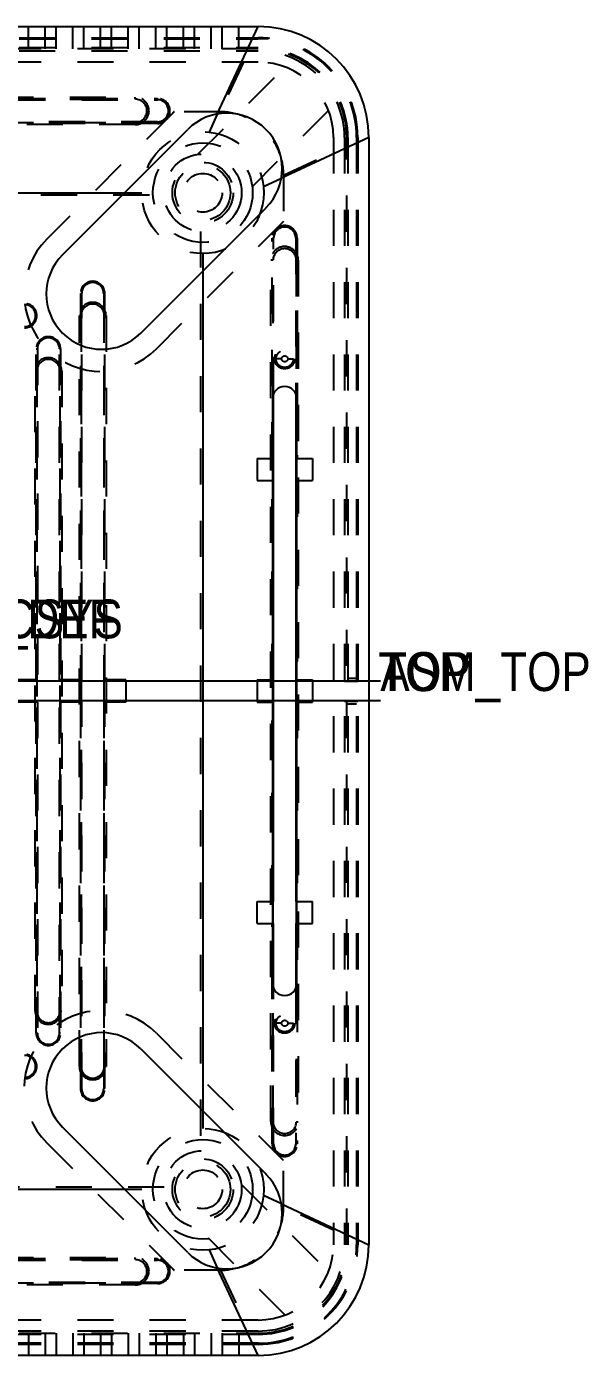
# Model space of a CAD drawing. Header units: millimetres. Extents: x 0 to 594, y 0 to 420.
# Drawn here: x 191.4 to 242.1, y 102 to 222 of the extents above; entities that cross this region are included whole.
import ezdxf

# ---------------------------------------------------------------- set-up
doc = ezdxf.new("R2010")
doc.units = ezdxf.units.MM
doc.header["$LTSCALE"] = 32.67
doc.linetypes.add('HIDDEN', pattern=[0.2, 0.1, -0.1])
doc.layers.get('0').update_dxf_attribs({"linetype": 'CONTINUOUS'})
for name, color, linetype in [('01___PRT_ALL_DTM_PLN', 7, 'CONTINUOUS'), ('01__ASM_ALL_DTM_PLN', 7, 'CONTINUOUS'), ('05___PRT_ALL_DTM_CSYS', 7, 'CONTINUOUS'), ('05__ASM_ALL_DTM_CSYS', 7, 'CONTINUOUS'), ('DEFAULT_2', 8, 'HIDDEN')]:
    doc.layers.add(name, color=color, linetype=linetype)
doc.styles.get("Standard").update_dxf_attribs({"font": 'txt', "width": 0.85})

msp = doc.modelspace()

# ---------------------------------------------------------------- linework, layer by layer
at = {"color": 7, "linetype": 'Continuous'}
for p, q in [((112.28, 221.95), (212.28, 221.95)), ((208.59, 214.05), (212.28, 221.95)), ((194.6, 201.35), (205.92, 212.66)), ((222.28, 211.95), (214.38, 208.27)), ((222.28, 211.95), (222.28, 111.95)), ((124.35, 206.95), (200.21, 206.95)), ((201.68, 194.28), (212.99, 205.59)), ((207.28, 199.88), (207.28, 124.02)), ((213.63, 182.95), (213.63, 188.63)), ((213.68, 182.95), (213.68, 188.79)), ((215.68, 188.79), (215.68, 182.95)), ((215.73, 188.63), (215.73, 182.95)), ((213.58, 188.35), (213.58, 135.55)), ((215.78, 135.55), (215.78, 188.35)), ((213.58, 182.95), (213.68, 182.95)), ((215.68, 182.95), (215.78, 182.95)), ((213.58, 180.95), (213.68, 180.95)), ((213.63, 162.95), (213.63, 180.95)), ((213.68, 162.95), (213.68, 180.95)), ((215.68, 180.95), (215.78, 180.95)), ((215.68, 180.95), (215.68, 162.95)), ((215.73, 180.95), (215.73, 162.95)), ((213.58, 162.95), (213.68, 162.95)), ((215.68, 162.95), (215.78, 162.95)), ((213.58, 160.95), (213.68, 160.95)), ((213.63, 142.95), (213.63, 160.95)), ((213.68, 142.95), (213.68, 160.95)), ((215.68, 160.95), (215.78, 160.95)), ((215.68, 160.95), (215.68, 142.95)), ((215.73, 160.95), (215.73, 142.95)), ((213.58, 142.95), (213.68, 142.95)), ((215.68, 142.95), (215.78, 142.95)), ((213.58, 140.95), (213.68, 140.95)), ((213.63, 135.28), (213.63, 140.95)), ((213.68, 135.12), (213.68, 140.95)), ((215.68, 140.95), (215.78, 140.95)), ((215.68, 140.95), (215.68, 135.12)), ((215.73, 140.95), (215.73, 135.28)), ((201.68, 129.63), (212.99, 118.32)), ((205.92, 111.25), (194.6, 122.56)), ((200.21, 116.95), (124.35, 116.95)), ((214.38, 115.64), (222.28, 111.95)), ((212.28, 101.95), (208.59, 109.86)), ((212.28, 101.95), (112.28, 101.95))]:
    msp.add_line(p, q, dxfattribs=at)
for centre, radius, start, end in [((212.28, 211.95), 10, 0, 90), ((209.45, 209.13), 5, 315, 135), ((198.14, 197.81), 5, 135, 315), ((214.68, 188.35), 1.1, 0, 180), ((214.68, 135.55), 1.1, 180, 360), ((198.14, 126.1), 5, 45, 225), ((209.45, 114.78), 5, 225, 45), ((212.28, 111.95), 10, 270, 360)]:
    msp.add_arc(centre, radius, start, end, dxfattribs=at)
at = {"layer": '01___PRT_ALL_DTM_PLN', "color": 7, "linetype": 'Continuous'}
msp.add_line((223.31, 162.84), (101.25, 162.84), dxfattribs=at)
at = {"layer": '01___PRT_ALL_DTM_PLN', "color": 9, "linetype": 'Continuous'}
msp.add_line((223.31, 161.06), (101.25, 161.06), dxfattribs=at)
at = {"layer": '01__ASM_ALL_DTM_PLN', "color": 7, "linetype": 'Continuous'}
msp.add_line((223.32, 162.84), (101.25, 162.84), dxfattribs=at)
at = {"layer": '01__ASM_ALL_DTM_PLN', "color": 9, "linetype": 'Continuous'}
msp.add_line((223.32, 161.06), (101.25, 161.06), dxfattribs=at)
at = {"layer": 'DEFAULT_2', "color": 8, "linetype": 'HIDDEN'}
for p, q in [((112.28, 220.95), (212.28, 220.95)), ((112.28, 220.85), (212.28, 220.85)), ((191.53, 219.95), (191.53, 221.95)), ((193.03, 219.95), (193.03, 221.95)), ((194.03, 219.95), (194.03, 221.95)), ((195.53, 219.95), (195.53, 221.95)), ((196.53, 219.95), (196.53, 221.95)), ((198.03, 219.95), (198.03, 221.95)), ((199.03, 219.95), (199.03, 221.95)), ((200.53, 219.95), (200.53, 221.95)), ((201.53, 219.95), (201.53, 221.95)), ((203.03, 219.95), (203.03, 221.95)), ((204.03, 219.95), (204.03, 221.95)), ((205.53, 219.95), (205.53, 221.95)), ((206.53, 219.95), (206.53, 221.95)), ((208.03, 219.95), (208.03, 221.95)), ((209.03, 219.95), (209.03, 221.95)), ((210.53, 219.95), (210.53, 221.95)), ((112.28, 220.05), (212.28, 220.05)), ((212.28, 219.95), (112.28, 219.95)), ((112.28, 219.75), (212.28, 219.75)), ((212.28, 218.75), (112.28, 218.75)), ((210.97, 218.75), (208.87, 214.26)), ((206.83, 210.42), (214.71, 218.31)), ((123.38, 215.58), (201.18, 215.58)), ((123.38, 215.41), (201.18, 215.41)), ((183.28, 215.47), (203.18, 215.47)), ((183.28, 215.35), (203.18, 215.35)), ((201.18, 215.41), (201.18, 215.58)), ((203.18, 215.47), (203.18, 215.35)), ((204.5, 214.08), (193.19, 202.76)), ((208.87, 214.26), (204.69, 214.26)), ((208.59, 214.05), (207.84, 212.43)), ((218.63, 214.38), (210.75, 206.5)), ((123.38, 213.3), (201.18, 213.3)), ((201.18, 213.1), (123.38, 213.1)), ((203.18, 213.35), (183.28, 213.35)), ((203.18, 213.21), (183.28, 213.21)), ((201.18, 213.1), (201.18, 213.3)), ((203.18, 213.35), (203.18, 213.21)), ((219.08, 211.95), (219.08, 111.95)), ((220.08, 211.95), (220.08, 111.95)), ((220.28, 111.95), (220.28, 211.95)), ((220.38, 211.95), (220.38, 111.95)), ((221.18, 211.95), (221.18, 111.95)), ((221.28, 211.95), (221.28, 111.95)), ((214.58, 208.54), (219.08, 210.64)), ((212.75, 207.51), (214.38, 208.27)), ((214.58, 208.54), (214.58, 204.36)), ((120.78, 206.76), (203.79, 206.76)), ((200.21, 206.95), (201.78, 206.95)), ((203.09, 192.86), (214.4, 204.18)), ((207.08, 203.46), (207.08, 120.45)), ((213.54, 202.85), (213.68, 202.85)), ((213.54, 182.95), (213.54, 202.85)), ((213.68, 188.79), (213.68, 202.85)), ((215.68, 202.85), (215.8, 202.85)), ((215.68, 202.85), (215.68, 188.79)), ((215.8, 202.85), (215.8, 182.95)), ((207.28, 201.45), (207.28, 199.88)), ((213.63, 200.85), (213.43, 200.85)), ((213.43, 123.05), (213.43, 200.85)), ((213.63, 188.63), (213.63, 200.85)), ((215.91, 200.85), (215.73, 200.85)), ((215.73, 200.85), (215.73, 188.63)), ((215.91, 200.85), (215.91, 123.05)), ((196.23, 197.85), (196.23, 162.95)), ((196.23, 197.85), (196.34, 197.85)), ((196.34, 162.95), (196.34, 197.85)), ((198.33, 197.85), (198.33, 162.95)), ((198.33, 197.85), (198.43, 197.85)), ((198.43, 162.95), (198.43, 197.85)), ((196.13, 128.05), (196.13, 195.85)), ((196.28, 195.85), (196.13, 195.85)), ((196.28, 195.85), (196.28, 128.05)), ((198.54, 195.85), (198.38, 195.85)), ((198.38, 128.05), (198.38, 195.85)), ((198.54, 195.85), (198.54, 128.05)), ((192.23, 162.95), (192.23, 192.85)), ((192.23, 192.85), (192.34, 192.85)), ((192.34, 192.85), (192.34, 162.95)), ((194.33, 162.95), (194.33, 192.85)), ((194.33, 192.85), (194.43, 192.85)), ((194.43, 192.85), (194.43, 162.95)), ((192.28, 190.85), (192.13, 190.85)), ((192.13, 133.05), (192.13, 190.85)), ((192.28, 190.85), (192.28, 133.05)), ((194.54, 190.85), (194.38, 190.85)), ((194.38, 133.05), (194.38, 190.85)), ((194.54, 190.85), (194.54, 133.05)), ((214.41, 191.95), (213.91, 191.95)), ((214.96, 191.95), (215.46, 191.95)), ((212.18, 182.95), (213.58, 182.95)), ((212.18, 182.95), (212.18, 180.95)), ((213.63, 182.95), (213.63, 180.95)), ((215.73, 180.95), (215.73, 182.95)), ((215.78, 182.95), (217.18, 182.95)), ((217.18, 182.95), (217.18, 180.95)), ((212.18, 180.95), (213.58, 180.95)), ((213.54, 162.95), (213.54, 180.95)), ((215.78, 180.95), (217.18, 180.95)), ((215.8, 180.95), (215.8, 162.95)), ((192.34, 162.95), (190.33, 162.95)), ((196.34, 162.95), (194.33, 162.95)), ((200.33, 162.95), (198.33, 162.95)), ((200.33, 162.95), (200.33, 160.95)), ((212.18, 162.95), (213.58, 162.95)), ((212.18, 162.95), (212.18, 160.95)), ((213.63, 162.95), (213.63, 160.95)), ((215.73, 160.95), (215.73, 162.95)), ((215.78, 162.95), (217.18, 162.95)), ((217.18, 162.95), (217.18, 160.95)), ((220.08, 162.85), (221.28, 162.85)), ((220.38, 163.1), (221.18, 163.1)), ((192.34, 160.95), (190.33, 160.95)), ((192.23, 131.05), (192.23, 160.95)), ((192.34, 160.95), (192.34, 131.05)), ((196.34, 160.95), (194.33, 160.95)), ((194.33, 131.05), (194.33, 160.95)), ((194.43, 160.95), (194.43, 131.05)), ((196.23, 160.95), (196.23, 126.05)), ((196.34, 126.05), (196.34, 160.95)), ((200.33, 160.95), (198.33, 160.95)), ((198.33, 160.95), (198.33, 126.05)), ((198.43, 126.05), (198.43, 160.95)), ((212.18, 160.95), (213.58, 160.95)), ((213.54, 142.95), (213.54, 160.95)), ((215.78, 160.95), (217.18, 160.95)), ((215.8, 160.95), (215.8, 142.95)), ((220.08, 161.05), (221.28, 161.05)), ((220.38, 160.8), (221.18, 160.8)), ((212.18, 142.95), (213.58, 142.95)), ((212.18, 140.95), (212.18, 142.95)), ((213.63, 140.95), (213.63, 142.95)), ((215.73, 142.95), (215.73, 140.95)), ((215.78, 142.95), (217.18, 142.95)), ((217.18, 140.95), (217.18, 142.95)), ((212.18, 140.95), (213.58, 140.95)), ((213.54, 121.05), (213.54, 140.95)), ((215.78, 140.95), (217.18, 140.95)), ((215.8, 140.95), (215.8, 121.05)), ((213.63, 123.05), (213.63, 135.28)), ((213.68, 121.05), (213.68, 135.12)), ((215.68, 135.12), (215.68, 121.05)), ((215.73, 135.28), (215.73, 123.05)), ((192.13, 133.05), (192.28, 133.05)), ((194.38, 133.05), (194.54, 133.05)), ((192.34, 131.05), (192.23, 131.05)), ((194.43, 131.05), (194.33, 131.05)), ((203.09, 131.05), (214.4, 119.73)), ((214.41, 131.95), (213.91, 131.95)), ((214.96, 131.95), (215.46, 131.95)), ((196.13, 128.05), (196.28, 128.05)), ((198.38, 128.05), (198.54, 128.05)), ((196.34, 126.05), (196.23, 126.05)), ((198.43, 126.05), (198.33, 126.05)), ((207.28, 124.02), (207.28, 122.45)), ((213.43, 123.05), (213.63, 123.05)), ((215.73, 123.05), (215.91, 123.05)), ((193.19, 121.15), (204.5, 109.83)), ((213.68, 121.05), (213.54, 121.05)), ((215.8, 121.05), (215.68, 121.05)), ((214.58, 115.36), (214.58, 119.54)), ((203.79, 117.15), (120.78, 117.15)), ((201.78, 116.95), (200.21, 116.95)), ((210.75, 117.41), (218.63, 109.52)), ((214.38, 115.64), (212.75, 116.4)), ((219.08, 113.26), (214.58, 115.36)), ((214.71, 105.6), (206.83, 113.48)), ((123.38, 110.8), (201.18, 110.8)), ((123.38, 110.61), (201.18, 110.61)), ((183.28, 110.7), (203.18, 110.7)), ((183.28, 110.55), (203.18, 110.55)), ((201.18, 110.61), (201.18, 110.8)), ((203.18, 110.7), (203.18, 110.55)), ((207.84, 111.48), (208.59, 109.86)), ((208.87, 109.65), (204.69, 109.65)), ((208.87, 109.65), (210.97, 105.15)), ((123.38, 108.5), (201.18, 108.5)), ((201.18, 108.33), (123.38, 108.33)), ((203.18, 108.55), (183.28, 108.55)), ((203.18, 108.44), (183.28, 108.44)), ((201.18, 108.33), (201.18, 108.5)), ((203.18, 108.55), (203.18, 108.44)), ((212.28, 105.15), (112.28, 105.15)), ((212.28, 104.15), (112.28, 104.15)), ((112.28, 103.95), (212.28, 103.95)), ((212.28, 103.85), (112.28, 103.85)), ((191.53, 103.95), (191.53, 101.95)), ((193.03, 103.95), (193.03, 101.95)), ((194.03, 103.95), (194.03, 101.95)), ((195.53, 103.95), (195.53, 101.95)), ((196.53, 103.95), (196.53, 101.95)), ((198.03, 103.95), (198.03, 101.95)), ((199.03, 103.95), (199.03, 101.95)), ((200.53, 103.95), (200.53, 101.95)), ((201.53, 103.95), (201.53, 101.95)), ((203.03, 103.95), (203.03, 101.95)), ((204.03, 103.95), (204.03, 101.95)), ((205.53, 103.95), (205.53, 101.95)), ((206.53, 103.95), (206.53, 101.95)), ((208.03, 103.95), (208.03, 101.95)), ((209.03, 103.95), (209.03, 101.95)), ((210.53, 103.95), (210.53, 101.95)), ((212.28, 103.05), (112.28, 103.05)), ((212.28, 102.95), (112.28, 102.95))]:
    msp.add_line(p, q, dxfattribs=at)
for centre, radius in [((207.28, 206.95), 5.5), ((207.28, 206.95), 4.5), ((207.28, 206.95), 3.5), ((207.28, 206.95), 2.75), ((207.28, 206.95), 2.5), ((207.28, 206.95), 1.75), ((214.68, 191.95), 0.775), ((214.68, 191.95), 0.276), ((214.68, 131.95), 0.775), ((214.68, 131.95), 0.276), ((207.28, 116.95), 5.5), ((207.28, 116.95), 4.5), ((207.28, 116.95), 3.5), ((207.28, 116.95), 2.75), ((207.28, 116.95), 2.5), ((207.28, 116.95), 1.75)]:
    msp.add_circle(centre, radius, dxfattribs=at)
for centre, radius, start, end in [((212.28, 211.95), 9, 0, 90), ((212.28, 211.95), 8.9, 0, 90), ((212.28, 211.95), 8.1, 0, 90), ((212.28, 211.95), 8, 0, 90), ((212.28, 211.95), 7.8, 0, 90), ((212.28, 211.95), 6.8, 0, 90), ((201.18, 214.35), 1.05, 270, 90), ((203.18, 214.35), 1, 270, 90), ((209.45, 209.13), 7, 132.8689, 135), ((209.45, 209.13), 7, 315, 317.1311), ((214.68, 202.85), 1, 0, 180), ((198.14, 197.81), 7, 135, 315), ((214.68, 200.85), 1.05, 0, 180), ((197.33, 197.85), 1.1, 0, 180), ((197.33, 197.85), 0.995, 0, 180), ((191.18, 195.85), 1.1, 270, 90), ((191.18, 195.85), 0.995, 270, 90), ((197.33, 195.85), 1.2, 0, 180), ((197.33, 195.85), 1.05, 0, 180), ((193.33, 192.85), 1.1, 0, 180), ((193.33, 192.85), 0.995, 0, 180), ((193.33, 190.85), 1.2, 0, 180), ((193.33, 190.85), 1.05, 0, 180), ((198.14, 126.1), 7, 45, 225), ((193.33, 133.05), 1.2, 180, 360), ((193.33, 133.05), 1.05, 180, 360), ((193.33, 131.05), 1.1, 180, 360), ((193.33, 131.05), 0.995, 180, 360), ((191.18, 128.05), 1.1, 270, 90), ((191.18, 128.05), 0.995, 270, 90), ((197.33, 128.05), 1.2, 180, 360), ((197.33, 128.05), 1.05, 180, 360), ((197.33, 126.05), 1.1, 180, 360), ((197.33, 126.05), 0.995, 180, 360), ((214.68, 123.05), 1.05, 180, 360), ((214.68, 121.05), 1, 180, 360), ((209.45, 114.78), 7, 42.8689, 45), ((212.28, 111.95), 9, 270, 360), ((212.28, 111.95), 8.9, 270, 360), ((212.28, 111.95), 8.1, 270, 360), ((212.28, 111.95), 8, 270, 360), ((212.28, 111.95), 7.8, 270, 360), ((212.28, 111.95), 6.8, 270, 360), ((201.18, 109.55), 1.05, 270, 90), ((203.18, 109.55), 1, 270, 90), ((209.45, 114.78), 7, 225, 227.1311)]:
    msp.add_arc(centre, radius, start, end, dxfattribs=at)
for centre, major_axis, start_param, end_param in [((201.18, 214.34), (0, 1.24), -3.141593, 0), ((203.18, 214.34), (0, 1.13), 3.141593, 6.283185), ((214.67, 202.85), (1.13, 0), 6.283185, 9.424778), ((214.67, 200.85), (1.24, 0), 0, 3.141593), ((214.67, 123.05), (1.24, 0), 3.141593, 6.283185), ((214.67, 121.05), (1.13, 0), 3.141593, 6.283185), ((201.18, 109.57), (0, 1.24), -3.141593, 0), ((203.18, 109.57), (0, 1.13), 3.141593, 6.283185)]:
    msp.add_ellipse(centre, major_axis=major_axis, ratio=0.999945, start_param=start_param, end_param=end_param, dxfattribs=at)
for centre in [(214.67, 191.95), (214.67, 131.95)]:
    msp.add_ellipse(centre, major_axis=(0.906, 0), ratio=0.999945, dxfattribs=at)
for points in [[(214.58, 208.54), (214.58, 209.29), (214.27, 210.78), (213.01, 212.69), (211.11, 213.95), (209.61, 214.26), (208.87, 214.26)], [(208.87, 109.65), (209.61, 109.65), (211.11, 109.96), (213.01, 111.22), (214.28, 113.12), (214.58, 114.62), (214.58, 115.36)]]:
    msp.add_open_spline(points, degree=3, knots=[0, 0, 0, 0, 0.249991, 0.500031, 0.750038, 1, 1, 1, 1], dxfattribs=at)

# ---------------------------------------------------------------- texts
at = {"layer": '01___PRT_ALL_DTM_PLN', "color": 7, "linetype": 'Continuous', "char_height": 3.5, "width": 8.925, "attachment_point": 1, "line_spacing_factor": 0.9}
for insert in [(223.14, 165.45), (223.3, 165.45), (223.31, 165.45)]:
    msp.add_mtext('TOP', dxfattribs=dict(at, insert=insert))
at = {"layer": '01__ASM_ALL_DTM_PLN', "color": 7, "linetype": 'Continuous', "insert": (223.32, 165.45), "char_height": 3.5, "width": 20.825, "attachment_point": 1, "line_spacing_factor": 0.9}
msp.add_mtext('ASM_TOP', dxfattribs=at)
msp.add_mtext('ASM_TOP', dxfattribs=at)
at = {"layer": '05___PRT_ALL_DTM_CSYS', "color": 7, "linetype": 'Continuous', "insert": (168.22, 170.21), "char_height": 3.5, "width": 35.7, "attachment_point": 1, "line_spacing_factor": 0.9}
msp.add_mtext('PRT_CSYS_DEF', dxfattribs=at)
msp.add_mtext('PRT_CSYS_DEF', dxfattribs=at)
msp.add_mtext('PRT_CSYS_DEF', dxfattribs=at)
msp.add_mtext('PRT_CSYS_DEF', dxfattribs=at)
msp.add_mtext('PRT_CSYS_DEF', dxfattribs=at)
at = {"layer": '05__ASM_ALL_DTM_CSYS', "color": 7, "linetype": 'Continuous', "insert": (168.22, 170.21), "char_height": 3.5, "width": 35.7, "attachment_point": 1, "line_spacing_factor": 0.9}
msp.add_mtext('ASM_DEF_CSYS', dxfattribs=at)
msp.add_mtext('ASM_DEF_CSYS', dxfattribs=at)

doc.saveas('drawing.dxf')
